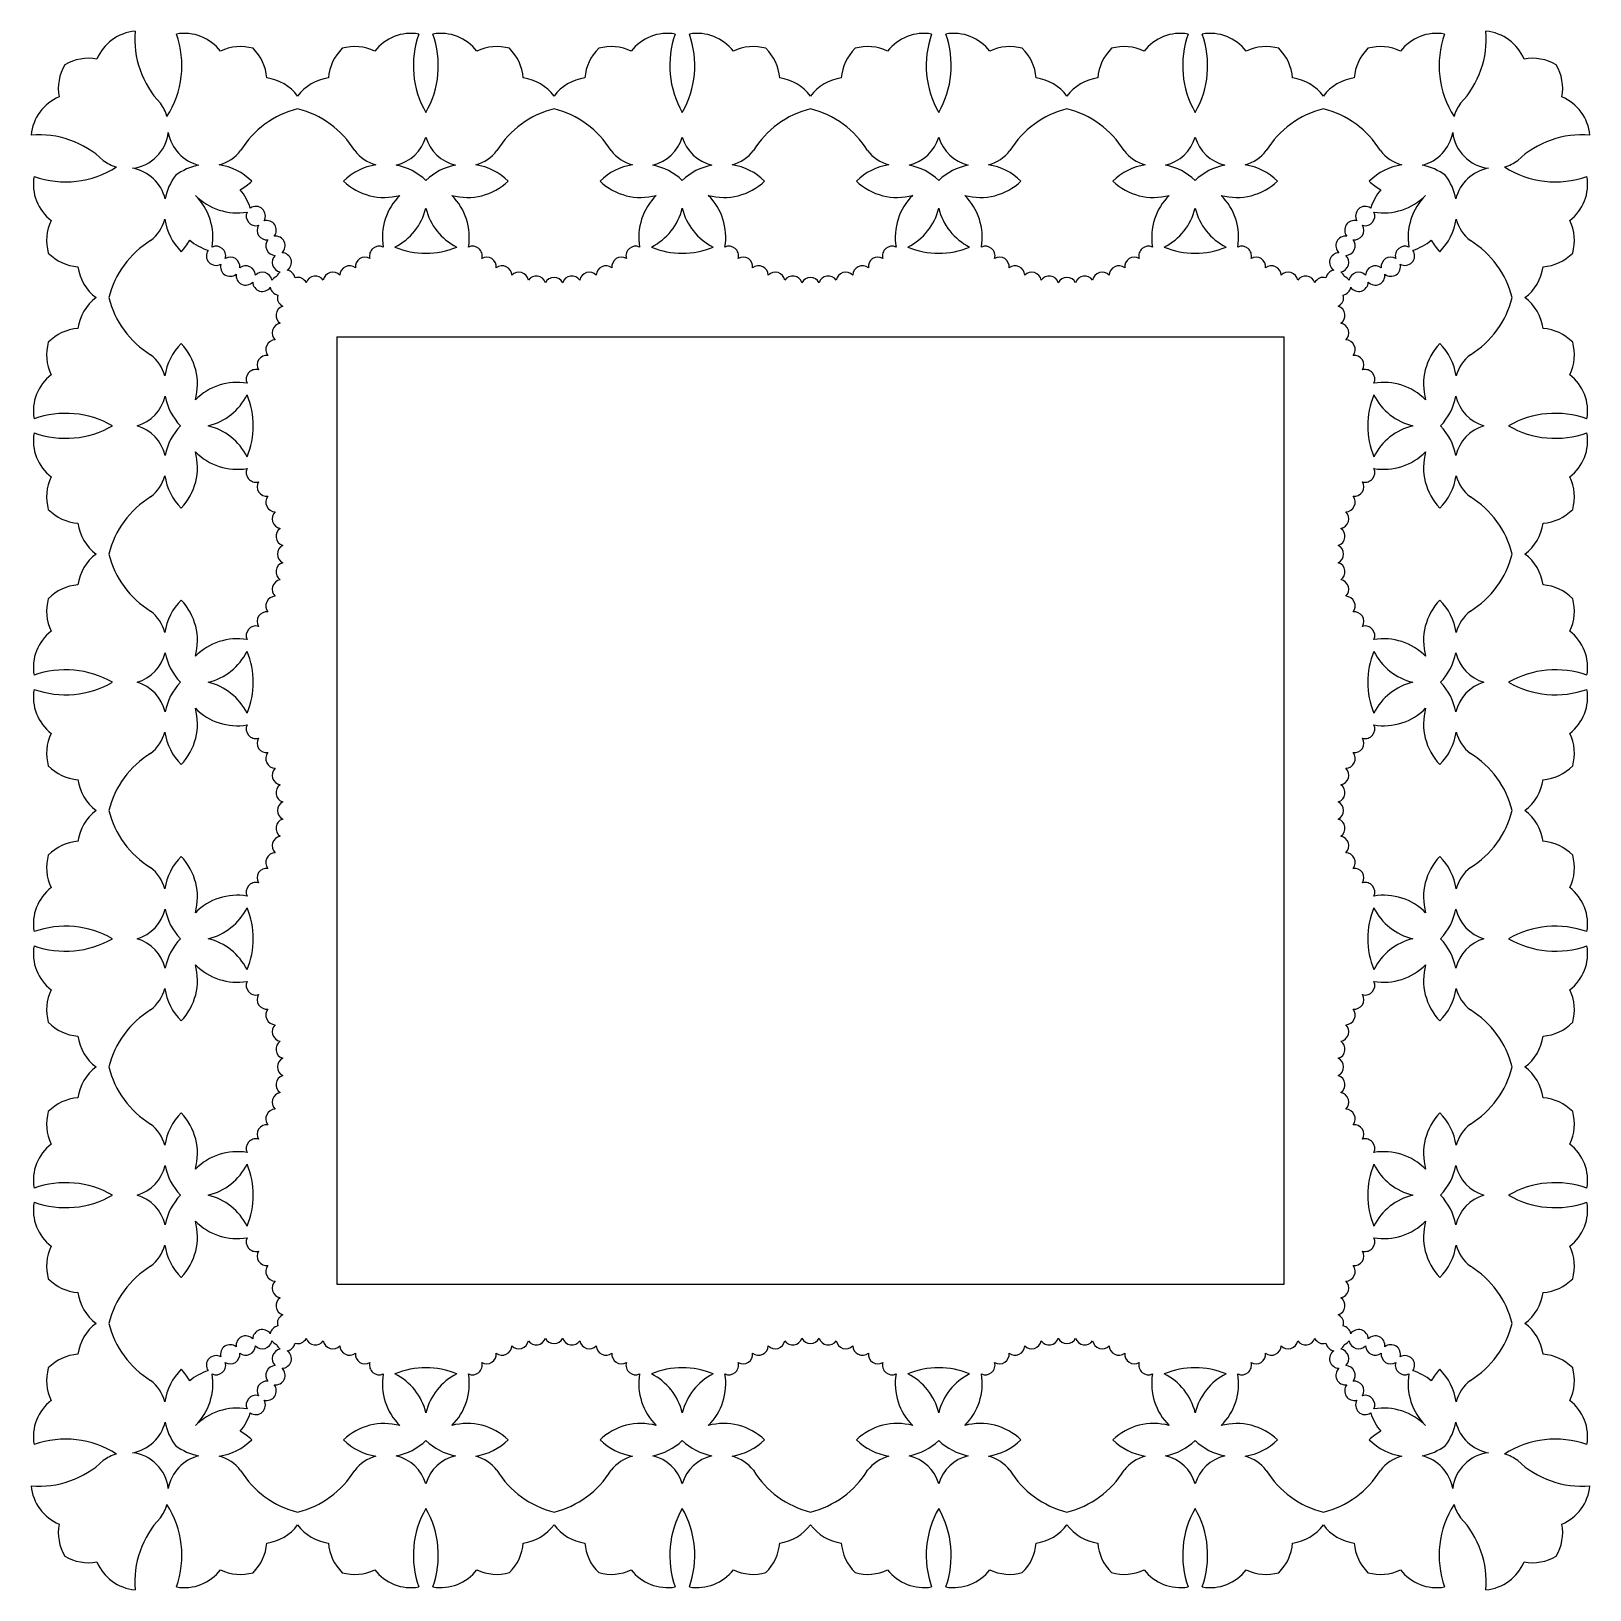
# Model space of a CAD drawing. Extents: x 204 to 370, y 712 to 877.
import ezdxf

# ---------------------------------------------------------------- set-up
doc = ezdxf.new("R2010")
doc.units = 0
doc.layers.get('0').update_dxf_attribs({"linetype": 'CONTINUOUS'})

msp = doc.modelspace()

# ---------------------------------------------------------------- linework, layer by layer
for p, q in [((236.860491, 844.756459), (337.375561, 844.756459)), ((236.860491, 844.756459), (236.860491, 744.241389)), ((337.375561, 744.241389), (337.375561, 844.756459)), ((236.860491, 744.241389), (337.375561, 744.241389))]:
    msp.add_line(p, q)
for centre, radius, start, end in [((215.889505, 872.349521), 4.866577, 95.28949, 157.40051), ((225.438906, 876.409621), 10.028869, 175.506319, 223.240927), ((210.386264, 873.547621), 10.028869, 327.370557, 19.493681), ((220.661107, 872.097432), 4.866577, 37.59949, 99.71051), ((244.727794, 872.097432), 4.866577, 80.28949, 142.40051), ((255.002638, 873.547621), 10.028869, 160.506319, 209.804743), ((237.598051, 873.547621), 10.028869, 330.195257, 19.493681), ((247.872895, 872.097432), 4.866577, 37.59949, 99.71051), ((271.939582, 872.097432), 4.866577, 80.28949, 142.40051), ((282.214425, 873.547621), 10.028869, 160.506319, 209.804743), ((264.809839, 873.547621), 10.028869, 330.195257, 19.493681), ((275.084682, 872.097432), 4.866577, 37.59949, 99.71051), ((299.151369, 872.097432), 4.866577, 80.28949, 142.40051), ((309.426213, 873.547621), 10.028869, 160.506319, 209.804743), ((292.021626, 873.547621), 10.028869, 330.195257, 19.493681), ((302.29647, 872.097432), 4.866577, 37.59949, 99.71051), ((326.363157, 872.097432), 4.866577, 80.28949, 142.40051), ((336.638, 873.547621), 10.028869, 160.506319, 209.804743), ((319.233414, 873.547621), 10.028869, 330.195257, 19.493681), ((329.508257, 872.097432), 4.866577, 37.59949, 99.71051), ((353.574945, 872.097432), 4.866577, 80.28949, 142.40051), ((363.849788, 873.547621), 10.028869, 160.506319, 212.629443), ((348.797146, 876.409621), 10.028869, 316.759073, 4.493681), ((358.346546, 872.349521), 4.866577, 22.59949, 84.71051), ((226.631478, 870.69325), 4.866577, 74.1546, 115.825674), ((224.570218, 871.883319), 4.866577, 4.174326, 45.8454), ((240.818683, 871.883319), 4.866577, 134.1546, 175.825674), ((238.757424, 870.69325), 4.866577, 64.174326, 105.8454), ((253.843265, 870.69325), 4.866577, 74.1546, 115.825674), ((251.782006, 871.883319), 4.866577, 4.174326, 45.8454), ((268.030471, 871.883319), 4.866577, 134.1546, 175.825674), ((265.969211, 870.69325), 4.866577, 64.174326, 105.8454), ((281.055053, 870.69325), 4.866577, 74.1546, 115.825674), ((278.993793, 871.883319), 4.866577, 4.174326, 45.8454), ((295.242258, 871.883319), 4.866577, 134.1546, 175.825674), ((293.180999, 870.69325), 4.866577, 64.174326, 105.8454), ((308.26684, 870.69325), 4.866577, 74.1546, 115.825674), ((306.205581, 871.883319), 4.866577, 4.174326, 45.8454), ((322.454046, 871.883319), 4.866577, 134.1546, 175.825674), ((320.392787, 870.69325), 4.866577, 64.174326, 105.8454), ((335.478628, 870.69325), 4.866577, 74.1546, 115.825674), ((333.417369, 871.883319), 4.866577, 4.174326, 45.8454), ((349.665833, 871.883319), 4.866577, 134.1546, 175.825674), ((347.604574, 870.69325), 4.866577, 64.174326, 105.8454), ((212.169011, 871.130951), 4.866577, 149.1546, 190.825674), ((210.485999, 869.447939), 4.866577, 79.174326, 120.8454), ((363.750052, 869.447939), 4.866577, 59.1546, 100.825674), ((362.067041, 871.130951), 4.866577, 349.174326, 30.8454), ((228.771461, 867.414917), 4.866577, 36.282539, 82.40051), ((236.617441, 867.414917), 4.866577, 97.59949, 143.717461), ((255.983248, 867.414917), 4.866577, 36.282539, 82.40051), ((263.829228, 867.414917), 4.866577, 97.59949, 143.717461), ((283.195036, 867.414917), 4.866577, 36.282539, 82.40051), ((291.041016, 867.414917), 4.866577, 97.59949, 143.717461), ((310.406824, 867.414917), 4.866577, 36.282539, 82.40051), ((318.252803, 867.414917), 4.866577, 97.59949, 143.717461), ((337.618611, 867.414917), 4.866577, 36.282539, 82.40051), ((345.464591, 867.414917), 4.866577, 97.59949, 143.717461), ((209.267429, 865.727445), 4.866577, 112.59949, 174.71051), ((364.968622, 865.727445), 4.866577, 5.28949, 67.40051), ((214.678552, 866.938398), 4.324092, 16.134289, 36.974544), ((235.164783, 859.241736), 10.028869, 104.283478, 148.240927), ((230.224119, 859.241736), 10.028869, 31.759073, 75.74002), ((262.37657, 859.241736), 10.028869, 104.283478, 148.240927), ((257.435906, 859.241736), 10.028869, 31.759073, 75.74002), ((289.588358, 859.241736), 10.028869, 104.283478, 148.240927), ((284.647694, 859.241736), 10.028869, 31.759073, 75.74002), ((316.800145, 859.241736), 10.028869, 104.25998, 148.240927), ((311.859481, 859.241736), 10.028869, 31.759073, 75.74002), ((344.011933, 859.241736), 10.028869, 104.25998, 148.240927), ((339.071269, 859.241736), 10.028869, 31.759073, 75.716522), ((359.5575, 866.938398), 4.324092, 143.025456, 163.865711), ((205.207329, 856.178044), 10.028869, 46.759073, 94.493681), ((214.678552, 866.938398), 4.324092, 276.714939, 353.285061), ((223.2313, 867.184107), 4.324092, 190.006093, 256.536471), ((242.157601, 867.184107), 4.324092, 283.463529, 343.347603), ((250.443088, 867.184107), 4.324092, 196.652397, 256.536471), ((269.369389, 867.184107), 4.324092, 283.463529, 343.347603), ((277.654875, 867.184107), 4.324092, 196.652397, 256.536471), ((296.581176, 867.184107), 4.324092, 283.463529, 343.347603), ((304.866663, 867.184107), 4.324092, 196.652397, 256.536471), ((323.792964, 867.184107), 4.324092, 283.463529, 343.347603), ((332.07845, 867.184107), 4.324092, 196.652397, 256.536471), ((351.004752, 867.184107), 4.324092, 283.463529, 349.993907), ((359.5575, 866.938398), 4.324092, 186.714939, 263.285061), ((369.028722, 856.178044), 10.028869, 85.506319, 133.240927), ((214.678552, 866.938398), 4.324092, 233.025456, 253.865711), ((223.2313, 867.184107), 4.324092, 285.445106, 321.974544), ((242.157601, 867.184107), 4.324092, 218.025456, 254.554894), ((250.443088, 867.184107), 4.324092, 285.445106, 321.974544), ((269.369389, 867.184107), 4.324092, 218.025456, 254.554894), ((277.654875, 867.184107), 4.324092, 285.445106, 321.974544), ((296.581176, 867.184107), 4.324092, 218.025456, 254.554894), ((304.866663, 867.184107), 4.324092, 285.445106, 321.974544), ((323.792964, 867.184107), 4.324092, 218.025456, 254.554894), ((332.07845, 867.184107), 4.324092, 285.445106, 321.974544), ((351.004752, 867.184107), 4.324092, 218.025456, 254.554894), ((359.5575, 866.938398), 4.324092, 286.134289, 306.974544), ((209.519518, 860.955843), 4.866577, 170.28949, 232.40051), ((208.069329, 871.230686), 10.028869, 250.506319, 302.629443), ((214.432843, 858.38565), 4.324092, 13.463529, 79.993907), ((224.791088, 858.206512), 6.266227, 143.963092, 169.090823), ((223.410438, 856.825862), 6.266227, 100.909177, 126.036908), ((223.410438, 856.825862), 6.266227, 45.284385, 81.0724), ((241.978463, 856.825862), 6.266227, 98.9276, 134.715615), ((241.978463, 856.825862), 6.266227, 46.392824, 79.090823), ((250.622226, 856.825862), 6.266227, 100.909177, 133.607176), ((250.622226, 856.825862), 6.266227, 45.284385, 81.0724), ((269.190251, 856.825862), 6.266227, 98.9276, 134.715615), ((269.190251, 856.825862), 6.266227, 46.392824, 79.090823), ((277.834013, 856.825862), 6.266227, 100.909177, 133.607176), ((277.834013, 856.825862), 6.266227, 45.284385, 81.0724), ((296.402038, 856.825862), 6.266227, 98.9276, 134.715615), ((296.402038, 856.825862), 6.266227, 46.392824, 79.090823), ((305.045801, 856.825862), 6.266227, 100.909177, 133.607176), ((305.045801, 856.825862), 6.266227, 45.284385, 81.0724), ((323.613826, 856.825862), 6.266227, 98.9276, 134.715615), ((323.613826, 856.825862), 6.266227, 46.392824, 79.090823), ((332.257588, 856.825862), 6.266227, 100.909177, 133.607176), ((332.257588, 856.825862), 6.266227, 45.284385, 81.0724), ((350.825613, 856.825862), 6.266227, 98.9276, 134.715615), ((350.825613, 856.825862), 6.266227, 53.963092, 79.090823), ((349.444964, 858.206512), 6.266227, 10.909177, 36.036908), ((359.803209, 858.38565), 4.324092, 100.006093, 166.536471), ((366.166722, 871.230686), 10.028869, 237.370557, 289.493681), ((364.716534, 860.955843), 4.866577, 307.59949, 9.71051), ((223.497402, 865.815976), 6.266227, 299.719253, 313.607176), ((221.72802, 856.438049), 6.266227, 18.426821, 38.911381), ((241.8915, 865.815976), 6.266227, 226.392824, 285.284385), ((250.709189, 865.815976), 6.266227, 254.715615, 313.607176), ((269.103287, 865.815976), 6.266227, 226.392824, 285.284385), ((277.920977, 865.815976), 6.266227, 254.715615, 313.607176), ((296.315075, 865.815976), 6.266227, 226.392824, 285.284385), ((305.132764, 865.815976), 6.266227, 254.715615, 313.607176), ((323.526862, 865.815976), 6.266227, 226.392824, 285.284385), ((332.344552, 865.815976), 6.266227, 254.715615, 313.607176), ((350.73865, 865.815976), 6.266227, 226.392824, 240.280747), ((352.508031, 856.438049), 6.266227, 141.088619, 161.573179), ((226.29839, 864.180234), 6.266227, 224.715615, 279.417664), ((217.436716, 855.31856), 6.266227, 350.582336, 45.284385), ((228.256325, 857.578796), 1.022667, 329.871414, 124.780071), ((247.952186, 855.31856), 6.266227, 134.715615, 189.417664), ((240.21, 859.88893), 6.266227, 296.691477, 346.392824), ((252.390689, 859.88893), 6.266227, 193.607176, 243.308523), ((244.648503, 855.31856), 6.266227, 350.582336, 45.284385), ((275.163973, 855.31856), 6.266227, 134.715615, 189.417664), ((267.421788, 859.88893), 6.266227, 296.691477, 346.392824), ((279.602476, 859.88893), 6.266227, 193.607176, 243.308523), ((271.860291, 855.31856), 6.266227, 350.582336, 45.284385), ((302.375761, 855.31856), 6.266227, 134.715615, 189.417664), ((294.633575, 859.88893), 6.266227, 296.691477, 346.392824), ((306.814264, 859.88893), 6.266227, 193.607176, 243.308523), ((299.072078, 855.31856), 6.266227, 350.582336, 45.284385), ((329.587548, 855.31856), 6.266227, 134.715615, 189.417664), ((321.845363, 859.88893), 6.266227, 296.691477, 346.392824), ((334.026051, 859.88893), 6.266227, 193.607176, 243.308523), ((326.283866, 855.31856), 6.266227, 350.582336, 45.284385), ((345.979727, 857.578796), 1.022667, 55.219929, 210.128586), ((347.937661, 864.180234), 6.266227, 260.582336, 315.284385), ((356.799336, 855.31856), 6.266227, 134.715615, 189.417664), ((210.9237, 854.985473), 4.866577, 154.174326, 195.8454), ((214.432843, 858.38565), 4.324092, 308.025456, 344.554894), ((224.791088, 858.206512), 6.266227, 188.9276, 224.715615), ((228.256325, 857.578796), 1.022667, 155.772105, 285.477423), ((229.413738, 856.079896), 1.022667, 321.499321, 105.477423), ((344.822314, 856.079896), 1.022667, 74.522577, 218.500679), ((345.979727, 857.578796), 1.022667, 254.522577, 24.227895), ((349.444964, 858.206512), 6.266227, 315.284385, 351.0724), ((359.803209, 858.38565), 4.324092, 195.445106, 231.974544), ((363.312352, 854.985473), 4.866577, 344.1546, 25.825674), ((229.413738, 856.079896), 1.022667, 149.871414, 277.10533), ((230.340575, 854.428448), 1.022667, 313.127228, 97.10533), ((343.895477, 854.428448), 1.022667, 82.89467, 226.872772), ((344.822314, 856.079896), 1.022667, 262.89467, 30.128586), ((209.733631, 857.046732), 4.866577, 224.1546, 265.825674), ((222.375214, 846.452167), 10.028869, 121.759073, 165.74002), ((215.800974, 858.119548), 6.266227, 316.392824, 330.280747), ((225.178901, 859.88893), 6.266227, 231.088619, 251.573179), ((224.038154, 853.360625), 1.022667, 145.219929, 300.128586), ((224.038154, 853.360625), 1.022667, 344.522577, 114.227895), ((230.340575, 854.428448), 1.022667, 141.499321, 268.733237), ((231.017083, 852.65965), 1.022667, 304.755135, 88.733237), ((241.350747, 853.360625), 1.022667, 65.772105, 195.477423), ((246.300344, 862.106132), 8.474363, 247.260904, 292.739096), ((251.249942, 853.360625), 1.022667, 344.522577, 114.227895), ((268.562535, 853.360625), 1.022667, 65.772105, 195.477423), ((273.512132, 862.106132), 8.474363, 247.260904, 292.739096), ((278.461729, 853.360625), 1.022667, 344.522577, 114.227895), ((295.774322, 853.360625), 1.022667, 65.772105, 195.477423), ((300.72392, 862.106132), 8.474363, 247.260904, 292.739096), ((305.673517, 853.360625), 1.022667, 344.522577, 114.227895), ((322.98611, 853.360625), 1.022667, 65.772105, 195.477423), ((327.935707, 862.106132), 8.474363, 247.260904, 292.739096), ((332.885304, 853.360625), 1.022667, 344.522577, 114.227895), ((343.218969, 852.65965), 1.022667, 91.266763, 235.244865), ((343.895477, 854.428448), 1.022667, 271.266763, 38.500679), ((350.197897, 853.360625), 1.022667, 65.772105, 195.477423), ((350.197897, 853.360625), 1.022667, 239.871414, 34.780071), ((349.057151, 859.88893), 6.266227, 288.426821, 308.911381), ((358.435078, 858.119548), 6.266227, 209.719253, 223.607176), ((351.860838, 846.452167), 10.028869, 14.25998, 58.240927), ((364.50242, 857.046732), 4.866577, 274.174326, 315.8454), ((214.202033, 852.845489), 4.866577, 187.59949, 233.717461), ((225.537054, 852.203212), 1.022667, 164.522577, 308.500679), ((225.537054, 852.203212), 1.022667, 352.89467, 120.128586), ((227.188502, 851.276375), 1.022667, 1.266763, 128.500679), ((231.017083, 852.65965), 1.022667, 133.127228, 260.361144), ((231.428842, 850.811202), 1.022667, 12.742088, 80.361144), ((238.200399, 851.276375), 1.022667, 51.499321, 178.733237), ((239.851847, 852.203212), 1.022667, 59.871414, 187.10533), ((252.748842, 852.203212), 1.022667, 352.89467, 120.128586), ((254.40029, 851.276375), 1.022667, 1.266763, 128.500679), ((265.412187, 851.276375), 1.022667, 51.499321, 178.733237), ((267.063634, 852.203212), 1.022667, 59.871414, 187.10533), ((279.96063, 852.203212), 1.022667, 352.89467, 120.128586), ((281.612077, 851.276375), 1.022667, 1.266763, 128.500679), ((292.623974, 851.276375), 1.022667, 51.499321, 178.733237), ((294.275422, 852.203212), 1.022667, 59.871414, 187.10533), ((307.172417, 852.203212), 1.022667, 352.89467, 120.128586), ((308.823865, 851.276375), 1.022667, 1.266763, 128.500679), ((319.835762, 851.276375), 1.022667, 51.499321, 178.733237), ((321.48721, 852.203212), 1.022667, 59.871414, 187.10533), ((334.384205, 852.203212), 1.022667, 352.89467, 120.128586), ((336.035652, 851.276375), 1.022667, 1.266763, 128.500679), ((342.807209, 850.811202), 1.022667, 99.638856, 167.257912), ((343.218969, 852.65965), 1.022667, 279.638856, 46.872772), ((347.047549, 851.276375), 1.022667, 51.499321, 178.733237), ((348.698997, 852.203212), 1.022667, 59.871414, 187.10533), ((348.698997, 852.203212), 1.022667, 231.499321, 15.477423), ((360.034019, 852.845489), 4.866577, 306.282539, 352.40051), ((227.188502, 851.276375), 1.022667, 172.89467, 316.872772), ((228.9573, 850.599867), 1.022667, 181.266763, 325.244865), ((228.9573, 850.599867), 1.022667, 9.638856, 136.872772), ((230.805748, 850.188108), 1.022667, 109.479838, 145.244865), ((231.428842, 850.811202), 1.022667, 124.755135, 160.520162), ((232.694451, 850.049873), 1.022667, 26.383042, 105.199705), ((234.583153, 850.188108), 1.022667, 34.755135, 161.989051), ((236.431602, 850.599867), 1.022667, 43.127228, 170.361144), ((256.169087, 850.599867), 1.022667, 9.638856, 136.872772), ((258.017535, 850.188108), 1.022667, 18.010949, 145.244865), ((259.906238, 850.049873), 1.022667, 26.383042, 153.616958), ((261.794941, 850.188108), 1.022667, 34.755135, 161.989051), ((263.643389, 850.599867), 1.022667, 43.127228, 170.361144), ((283.380875, 850.599867), 1.022667, 9.638856, 136.872772), ((285.229323, 850.188108), 1.022667, 18.010949, 145.244865), ((287.118026, 850.049873), 1.022667, 26.383042, 153.616958), ((289.006729, 850.188108), 1.022667, 34.755135, 161.989051), ((290.855177, 850.599867), 1.022667, 43.127228, 170.361144), ((310.592662, 850.599867), 1.022667, 9.638856, 136.872772), ((312.441111, 850.188108), 1.022667, 18.010949, 145.244865), ((314.329813, 850.049873), 1.022667, 26.383042, 153.616958), ((316.218516, 850.188108), 1.022667, 34.755135, 161.989051), ((318.066964, 850.599867), 1.022667, 43.127228, 170.361144), ((337.80445, 850.599867), 1.022667, 9.638856, 136.872772), ((339.652898, 850.188108), 1.022667, 18.010949, 145.244865), ((341.541601, 850.049873), 1.022667, 74.800295, 153.616958), ((342.807209, 850.811202), 1.022667, 19.479838, 55.244865), ((343.430304, 850.188108), 1.022667, 34.755135, 70.520162), ((345.278752, 850.599867), 1.022667, 43.127228, 170.361144), ((345.278752, 850.599867), 1.022667, 214.755135, 358.733237), ((347.047549, 851.276375), 1.022667, 223.127228, 7.10533), ((214.202033, 844.999509), 4.866577, 126.282539, 172.40051), ((222.375214, 851.392831), 10.028869, 194.283478, 238.240927), ((230.805748, 850.188108), 1.022667, 189.638856, 257.257912), ((231.567077, 848.922499), 1.022667, 164.800295, 243.616958), ((342.668974, 848.922499), 1.022667, 296.383042, 15.199705), ((343.430304, 850.188108), 1.022667, 282.742088, 350.361144), ((351.860838, 851.392831), 10.028869, 301.759073, 345.716522), ((360.034019, 844.999509), 4.866577, 7.59949, 53.717461), ((231.428842, 847.033797), 1.022667, 108.010949, 235.244865), ((342.807209, 847.033797), 1.022667, 304.755135, 71.989051), ((209.733631, 840.798267), 4.866577, 94.174326, 135.8454), ((231.017083, 845.185348), 1.022667, 99.638856, 226.872772), ((343.218969, 845.185348), 1.022667, 313.127228, 80.361144), ((364.50242, 840.798267), 4.866577, 44.1546, 85.825674), ((210.9237, 842.859526), 4.866577, 164.1546, 205.825674), ((224.791088, 839.638487), 6.266227, 135.284385, 171.0724), ((215.800974, 839.72545), 6.266227, 344.715615, 43.607176), ((230.340575, 843.416551), 1.022667, 91.266763, 218.500679), ((343.895477, 843.416551), 1.022667, 321.499321, 88.733237), ((358.435078, 839.72545), 6.266227, 136.392824, 195.284385), ((349.444964, 839.638487), 6.266227, 8.9276, 44.715615), ((363.312352, 842.859526), 4.866577, 334.174326, 15.8454), ((214.432843, 839.459349), 4.324092, 15.445106, 51.974544), ((229.413738, 841.765103), 1.022667, 82.89467, 210.128586), ((344.822314, 841.765103), 1.022667, 329.871414, 97.10533), ((359.803209, 839.459349), 4.324092, 128.025456, 164.554894), ((209.519518, 836.889156), 4.866577, 127.59949, 189.71051), ((228.256325, 840.266203), 1.022667, 74.522577, 204.227895), ((345.979727, 840.266203), 1.022667, 335.772105, 105.477423), ((364.716534, 836.889156), 4.866577, 350.28949, 52.40051), ((226.29839, 833.664764), 6.266227, 80.582336, 135.284385), ((221.72802, 841.40695), 6.266227, 283.607176, 333.308523), ((219.510818, 835.316606), 8.474363, 337.260904, 22.739096), ((354.717261, 835.316606), 8.474363, 157.260904, 202.739096), ((352.500059, 841.40695), 6.266227, 206.691477, 256.392824), ((347.937661, 833.664764), 6.266227, 44.715615, 99.417664), ((214.432843, 839.459349), 4.324092, 286.652397, 346.536471), ((224.791088, 839.638487), 6.266227, 190.909177, 223.607176), ((349.444964, 839.638487), 6.266227, 316.392824, 349.090823), ((359.803209, 839.459349), 4.324092, 193.463529, 253.347603), ((208.069329, 826.614312), 10.028869, 60.195257, 109.493681), ((208.069329, 844.018899), 10.028869, 250.506319, 299.804743), ((214.432843, 831.173862), 4.324092, 13.463529, 73.347603), ((224.791088, 830.994724), 6.266227, 136.392824, 169.090823), ((221.72802, 829.226261), 6.266227, 26.691477, 76.392824), ((352.500059, 829.226261), 6.266227, 103.607176, 153.308523), ((349.444964, 830.994724), 6.266227, 10.909177, 43.607176), ((359.803209, 831.173862), 4.324092, 106.652397, 166.536471), ((366.166722, 826.614312), 10.028869, 70.506319, 119.804743), ((366.166722, 844.018899), 10.028869, 240.195257, 289.493681), ((209.519518, 833.744055), 4.866577, 170.28949, 232.40051), ((364.716534, 833.744055), 4.866577, 307.59949, 9.71051), ((215.800974, 830.907761), 6.266227, 316.392824, 15.284385), ((226.29839, 836.968447), 6.266227, 224.715615, 279.417664), ((347.937661, 836.968447), 6.266227, 260.582336, 315.284385), ((358.435078, 830.907761), 6.266227, 164.715615, 223.607176), ((228.256325, 830.367008), 1.022667, 155.772105, 285.477423), ((345.979727, 830.367008), 1.022667, 254.522577, 24.227895), ((210.9237, 827.773685), 4.866577, 154.174326, 195.8454), ((214.432843, 831.173862), 4.324092, 308.025456, 344.554894), ((224.791088, 830.994724), 6.266227, 188.9276, 224.715615), ((229.413738, 828.868108), 1.022667, 149.871414, 277.10533), ((344.822314, 828.868108), 1.022667, 262.89467, 30.128586), ((349.444964, 830.994724), 6.266227, 315.284385, 351.0724), ((359.803209, 831.173862), 4.324092, 195.445106, 231.974544), ((363.312352, 827.773685), 4.866577, 344.1546, 25.825674), ((222.375214, 819.24038), 10.028869, 121.759073, 165.716522), ((230.340575, 827.21666), 1.022667, 141.499321, 268.733237), ((343.895477, 827.21666), 1.022667, 271.266763, 38.500679), ((351.860838, 819.24038), 10.028869, 14.283478, 58.240927), ((209.733631, 829.834944), 4.866577, 224.1546, 265.825674), ((231.017083, 825.447863), 1.022667, 133.127228, 260.361144), ((343.218969, 825.447863), 1.022667, 279.638856, 46.872772), ((364.50242, 829.834944), 4.866577, 274.174326, 315.8454), ((214.202033, 825.633702), 4.866577, 187.59949, 233.717461), ((231.428842, 823.599415), 1.022667, 124.755135, 251.989051), ((342.807209, 823.599415), 1.022667, 288.010949, 55.244865), ((360.034019, 825.633702), 4.866577, 306.282539, 352.40051), ((231.567077, 821.710712), 1.022667, 116.383042, 243.616958), ((342.668974, 821.710712), 1.022667, 296.383042, 63.616958), ((214.202033, 817.787722), 4.866577, 126.282539, 172.40051), ((222.375214, 824.181044), 10.028869, 194.25998, 238.240927), ((231.428842, 819.822009), 1.022667, 108.010949, 235.244865), ((342.807209, 819.822009), 1.022667, 304.755135, 71.989051), ((351.860838, 824.181044), 10.028869, 301.759073, 345.74002), ((360.034019, 817.787722), 4.866577, 7.59949, 53.717461), ((231.017083, 817.973561), 1.022667, 99.638856, 226.872772), ((343.218969, 817.973561), 1.022667, 313.127228, 80.361144), ((209.733631, 813.586479), 4.866577, 94.174326, 135.8454), ((230.340575, 816.204763), 1.022667, 91.266763, 218.500679), ((343.895477, 816.204763), 1.022667, 321.499321, 88.733237), ((364.50242, 813.586479), 4.866577, 44.1546, 85.825674), ((210.9237, 815.647739), 4.866577, 164.1546, 205.825674), ((214.432843, 812.247561), 4.324092, 15.445106, 51.974544), ((224.791088, 812.426699), 6.266227, 135.284385, 171.0724), ((215.800974, 812.513663), 6.266227, 344.715615, 43.607176), ((229.413738, 814.553316), 1.022667, 82.89467, 210.128586), ((344.822314, 814.553316), 1.022667, 329.871414, 97.10533), ((358.435078, 812.513663), 6.266227, 136.392824, 195.284385), ((349.444964, 812.426699), 6.266227, 8.9276, 44.715615), ((359.803209, 812.247561), 4.324092, 128.025456, 164.554894), ((363.312352, 815.647739), 4.866577, 334.174326, 15.8454), ((228.256325, 813.054415), 1.022667, 74.522577, 204.227895), ((345.979727, 813.054415), 1.022667, 335.772105, 105.477423), ((209.519518, 809.677368), 4.866577, 127.59949, 189.71051), ((226.29839, 806.452977), 6.266227, 80.582336, 135.284385), ((347.937661, 806.452977), 6.266227, 44.715615, 99.417664), ((364.716534, 809.677368), 4.866577, 350.28949, 52.40051), ((214.432843, 812.247561), 4.324092, 286.652397, 346.536471), ((224.791088, 812.426699), 6.266227, 190.909177, 223.607176), ((221.72802, 814.195162), 6.266227, 283.607176, 333.308523), ((219.510818, 808.104818), 8.474363, 337.260904, 22.739096), ((354.717261, 808.104818), 8.474363, 157.260904, 202.739096), ((352.500059, 814.195162), 6.266227, 206.691477, 256.392824), ((349.444964, 812.426699), 6.266227, 316.392824, 349.090823), ((359.803209, 812.247561), 4.324092, 193.463529, 253.347603), ((208.069329, 799.402525), 10.028869, 60.195257, 109.493681), ((366.166722, 799.402525), 10.028869, 70.506319, 119.804743), ((209.519518, 806.532268), 4.866577, 170.28949, 232.40051), ((208.069329, 816.807111), 10.028869, 250.506319, 299.804743), ((214.432843, 803.962075), 4.324092, 13.463529, 73.347603), ((224.791088, 803.782937), 6.266227, 136.392824, 169.090823), ((221.72802, 802.014474), 6.266227, 26.691477, 76.392824), ((352.500059, 802.014474), 6.266227, 103.607176, 153.308523), ((349.444964, 803.782937), 6.266227, 10.909177, 43.607176), ((359.803209, 803.962075), 4.324092, 106.652397, 166.536471), ((366.166722, 816.807111), 10.028869, 240.195257, 289.493681), ((364.716534, 806.532268), 4.866577, 307.59949, 9.71051), ((215.800974, 803.695973), 6.266227, 316.392824, 15.284385), ((226.29839, 809.756659), 6.266227, 224.715615, 279.417664), ((347.937661, 809.756659), 6.266227, 260.582336, 315.284385), ((358.435078, 803.695973), 6.266227, 164.715615, 223.607176), ((210.9237, 800.561897), 4.866577, 154.174326, 195.8454), ((214.432843, 803.962075), 4.324092, 308.025456, 344.554894), ((224.791088, 803.782937), 6.266227, 188.9276, 224.715615), ((228.256325, 803.155221), 1.022667, 155.772105, 285.477423), ((229.413738, 801.65632), 1.022667, 149.871414, 277.10533), ((344.822314, 801.65632), 1.022667, 262.89467, 30.128586), ((345.979727, 803.155221), 1.022667, 254.522577, 24.227895), ((349.444964, 803.782937), 6.266227, 315.284385, 351.0724), ((359.803209, 803.962075), 4.324092, 195.445106, 231.974544), ((363.312352, 800.561897), 4.866577, 344.1546, 25.825674), ((222.375214, 792.028592), 10.028869, 121.759073, 165.716522), ((230.340575, 800.004873), 1.022667, 141.499321, 268.733237), ((343.895477, 800.004873), 1.022667, 271.266763, 38.500679), ((351.860838, 792.028592), 10.028869, 14.283478, 58.240927), ((209.733631, 802.623157), 4.866577, 224.1546, 265.825674), ((231.017083, 798.236075), 1.022667, 133.127228, 260.361144), ((343.218969, 798.236075), 1.022667, 279.638856, 46.872772), ((364.50242, 802.623157), 4.866577, 274.174326, 315.8454), ((214.202033, 798.421914), 4.866577, 187.59949, 233.717461), ((231.428842, 796.387627), 1.022667, 124.755135, 251.989051), ((342.807209, 796.387627), 1.022667, 288.010949, 55.244865), ((360.034019, 798.421914), 4.866577, 306.282539, 352.40051), ((214.202033, 790.575934), 4.866577, 126.282539, 172.40051), ((222.375214, 796.969256), 10.028869, 194.25998, 238.240927), ((231.567077, 794.498924), 1.022667, 116.383042, 243.616958), ((342.668974, 794.498924), 1.022667, 296.383042, 63.616958), ((351.860838, 796.969256), 10.028869, 301.759073, 345.74002), ((360.034019, 790.575934), 4.866577, 7.59949, 53.717461), ((231.428842, 792.610221), 1.022667, 108.010949, 235.244865), ((342.807209, 792.610221), 1.022667, 304.755135, 71.989051), ((209.733631, 786.374692), 4.866577, 94.174326, 135.8454), ((231.017083, 790.761773), 1.022667, 99.638856, 226.872772), ((343.218969, 790.761773), 1.022667, 313.127228, 80.361144), ((364.50242, 786.374692), 4.866577, 44.1546, 85.825674), ((210.9237, 788.435951), 4.866577, 164.1546, 205.825674), ((224.791088, 785.214912), 6.266227, 135.284385, 171.0724), ((215.800974, 785.301875), 6.266227, 344.715615, 43.607176), ((230.340575, 788.992976), 1.022667, 91.266763, 218.500679), ((343.895477, 788.992976), 1.022667, 321.499321, 88.733237), ((358.435078, 785.301875), 6.266227, 136.392824, 195.284385), ((349.444964, 785.214912), 6.266227, 8.9276, 44.715615), ((363.312352, 788.435951), 4.866577, 334.174326, 15.8454), ((214.432843, 785.035774), 4.324092, 15.445106, 51.974544), ((229.413738, 787.341528), 1.022667, 82.89467, 210.128586), ((344.822314, 787.341528), 1.022667, 329.871414, 97.10533), ((359.803209, 785.035774), 4.324092, 128.025456, 164.554894), ((209.519518, 782.465581), 4.866577, 127.59949, 189.71051), ((228.256325, 785.842628), 1.022667, 74.522577, 204.227895), ((345.979727, 785.842628), 1.022667, 335.772105, 105.477423), ((364.716534, 782.465581), 4.866577, 350.28949, 52.40051), ((214.432843, 785.035774), 4.324092, 286.652397, 346.536471), ((224.791088, 785.214912), 6.266227, 190.909177, 223.607176), ((226.29839, 779.241189), 6.266227, 80.582336, 135.284385), ((221.72802, 786.983375), 6.266227, 283.607176, 333.308523), ((219.510818, 780.89303), 8.474363, 337.260904, 22.739096), ((354.717261, 780.89303), 8.474363, 157.260904, 202.739096), ((352.500059, 786.983375), 6.266227, 206.691477, 256.392824), ((347.937661, 779.241189), 6.266227, 44.715615, 99.417664), ((349.444964, 785.214912), 6.266227, 316.392824, 349.090823), ((359.803209, 785.035774), 4.324092, 193.463529, 253.347603), ((208.069329, 772.190737), 10.028869, 60.195257, 109.493681), ((208.069329, 789.595324), 10.028869, 250.506319, 299.804743), ((214.432843, 776.750287), 4.324092, 13.463529, 73.347603), ((224.791088, 776.571149), 6.266227, 136.392824, 169.090823), ((221.72802, 774.802686), 6.266227, 26.691477, 76.392824), ((352.500059, 774.802686), 6.266227, 103.607176, 153.308523), ((349.444964, 776.571149), 6.266227, 10.909177, 43.607176), ((359.803209, 776.750287), 4.324092, 106.652397, 166.536471), ((366.166722, 772.190737), 10.028869, 70.506319, 119.804743), ((366.166722, 789.595324), 10.028869, 240.195257, 289.493681), ((209.519518, 779.32048), 4.866577, 170.28949, 232.40051), ((364.716534, 779.32048), 4.866577, 307.59949, 9.71051), ((215.800974, 776.484186), 6.266227, 316.392824, 15.284385), ((226.29839, 782.544872), 6.266227, 224.715615, 279.417664), ((347.937661, 782.544872), 6.266227, 260.582336, 315.284385), ((358.435078, 776.484186), 6.266227, 164.715615, 223.607176), ((228.256325, 775.943433), 1.022667, 155.772105, 285.477423), ((345.979727, 775.943433), 1.022667, 254.522577, 24.227895), ((210.9237, 773.35011), 4.866577, 154.174326, 195.8454), ((214.432843, 776.750287), 4.324092, 308.025456, 344.554894), ((224.791088, 776.571149), 6.266227, 188.9276, 224.715615), ((229.413738, 774.444533), 1.022667, 149.871414, 277.10533), ((344.822314, 774.444533), 1.022667, 262.89467, 30.128586), ((349.444964, 776.571149), 6.266227, 315.284385, 351.0724), ((359.803209, 776.750287), 4.324092, 195.445106, 231.974544), ((363.312352, 773.35011), 4.866577, 344.1546, 25.825674), ((222.375214, 764.816805), 10.028869, 121.759073, 165.74002), ((230.340575, 772.793085), 1.022667, 141.499321, 268.733237), ((343.895477, 772.793085), 1.022667, 271.266763, 38.500679), ((351.860838, 764.816805), 10.028869, 14.25998, 58.240927), ((209.733631, 775.411369), 4.866577, 224.1546, 265.825674), ((231.017083, 771.024288), 1.022667, 133.127228, 260.361144), ((343.218969, 771.024288), 1.022667, 279.638856, 46.872772), ((364.50242, 775.411369), 4.866577, 274.174326, 315.8454), ((214.202033, 771.210127), 4.866577, 187.59949, 233.717461), ((231.428842, 769.175839), 1.022667, 124.755135, 251.989051), ((342.807209, 769.175839), 1.022667, 288.010949, 55.244865), ((360.034019, 771.210127), 4.866577, 306.282539, 352.40051), ((231.567077, 767.287137), 1.022667, 116.383042, 243.616958), ((342.668974, 767.287137), 1.022667, 296.383042, 63.616958), ((214.202033, 763.364147), 4.866577, 126.282539, 172.40051), ((222.375214, 769.757469), 10.028869, 194.25998, 238.240927), ((231.428842, 765.398434), 1.022667, 108.010949, 235.244865), ((342.807209, 765.398434), 1.022667, 304.755135, 71.989051), ((351.860838, 769.757469), 10.028869, 301.759073, 345.74002), ((360.034019, 763.364147), 4.866577, 7.59949, 53.717461), ((231.017083, 763.549986), 1.022667, 99.638856, 226.872772), ((343.218969, 763.549986), 1.022667, 313.127228, 80.361144), ((210.9237, 761.224163), 4.866577, 164.1546, 205.825674), ((209.733631, 759.162904), 4.866577, 94.174326, 135.8454), ((230.340575, 761.781188), 1.022667, 91.266763, 218.500679), ((343.895477, 761.781188), 1.022667, 321.499321, 88.733237), ((364.50242, 759.162904), 4.866577, 44.1546, 85.825674), ((363.312352, 761.224163), 4.866577, 334.174326, 15.8454), ((214.432843, 757.823986), 4.324092, 15.445106, 51.974544), ((224.791088, 758.003124), 6.266227, 135.284385, 171.0724), ((215.800974, 758.090088), 6.266227, 344.715615, 43.607176), ((229.413738, 760.12974), 1.022667, 82.89467, 210.128586), ((344.822314, 760.12974), 1.022667, 329.871414, 97.10533), ((358.435078, 758.090088), 6.266227, 136.392824, 195.284385), ((349.444964, 758.003124), 6.266227, 8.9276, 44.715615), ((359.803209, 757.823986), 4.324092, 128.025456, 164.554894), ((228.256325, 758.63084), 1.022667, 74.522577, 204.227895), ((345.979727, 758.63084), 1.022667, 335.772105, 105.477423), ((209.519518, 755.253793), 4.866577, 127.59949, 189.71051), ((226.29839, 752.029402), 6.266227, 80.582336, 135.284385), ((347.937661, 752.029402), 6.266227, 44.715615, 99.417664), ((364.716534, 755.253793), 4.866577, 350.28949, 52.40051), ((214.432843, 757.823986), 4.324092, 286.652397, 346.536471), ((224.791088, 758.003124), 6.266227, 190.909177, 223.607176), ((221.72802, 759.771587), 6.266227, 283.607176, 333.308523), ((219.510818, 753.681243), 8.474363, 337.260904, 22.739096), ((354.717261, 753.681243), 8.474363, 157.260904, 202.739096), ((352.500059, 759.771587), 6.266227, 206.691477, 256.392824), ((349.444964, 758.003124), 6.266227, 316.392824, 349.090823), ((359.803209, 757.823986), 4.324092, 193.463529, 253.347603), ((208.069329, 744.97895), 10.028869, 60.195257, 109.493681), ((366.166722, 744.97895), 10.028869, 70.506319, 119.804743), ((209.519518, 752.108693), 4.866577, 170.28949, 232.40051), ((208.069329, 762.383536), 10.028869, 250.506319, 299.804743), ((214.432843, 749.5385), 4.324092, 13.463529, 73.347603), ((224.791088, 749.359362), 6.266227, 136.392824, 169.090823), ((221.72802, 747.590899), 6.266227, 26.691477, 76.392824), ((352.500059, 747.590899), 6.266227, 103.607176, 153.308523), ((349.444964, 749.359362), 6.266227, 10.909177, 43.607176), ((359.803209, 749.5385), 4.324092, 106.652397, 166.536471), ((366.166722, 762.383536), 10.028869, 240.195257, 289.493681), ((364.716534, 752.108693), 4.866577, 307.59949, 9.71051), ((215.800974, 749.272398), 6.266227, 316.392824, 15.284385), ((226.29839, 755.333084), 6.266227, 224.715615, 279.417664), ((347.937661, 755.333084), 6.266227, 260.582336, 315.284385), ((358.435078, 749.272398), 6.266227, 164.715615, 223.607176), ((210.9237, 746.138322), 4.866577, 154.174326, 195.8454), ((214.432843, 749.5385), 4.324092, 308.025456, 344.554894), ((224.791088, 749.359362), 6.266227, 188.9276, 224.715615), ((228.256325, 748.731646), 1.022667, 155.772105, 285.477423), ((229.413738, 747.232745), 1.022667, 149.871414, 277.10533), ((344.822314, 747.232745), 1.022667, 262.89467, 30.128586), ((345.979727, 748.731646), 1.022667, 254.522577, 24.227895), ((349.444964, 749.359362), 6.266227, 315.284385, 351.0724), ((359.803209, 749.5385), 4.324092, 195.445106, 231.974544), ((363.312352, 746.138322), 4.866577, 344.1546, 25.825674), ((222.375214, 737.605017), 10.028869, 121.759073, 165.716522), ((230.340575, 745.581298), 1.022667, 141.499321, 268.733237), ((343.895477, 745.581298), 1.022667, 271.266763, 38.500679), ((351.860838, 737.605017), 10.028869, 14.283478, 58.240927), ((209.733631, 748.199581), 4.866577, 224.1546, 265.825674), ((231.017083, 743.8125), 1.022667, 133.127228, 260.361144), ((343.218969, 743.8125), 1.022667, 279.638856, 46.872772), ((364.50242, 748.199581), 4.866577, 274.174326, 315.8454), ((214.202033, 743.998339), 4.866577, 187.59949, 233.717461), ((231.428842, 741.964052), 1.022667, 124.755135, 251.989051), ((342.807209, 741.964052), 1.022667, 288.010949, 55.244865), ((360.034019, 743.998339), 4.866577, 306.282539, 352.40051), ((231.567077, 740.075349), 1.022667, 116.383042, 195.199705), ((342.668974, 740.075349), 1.022667, 344.800295, 63.616958), ((214.202033, 736.152359), 4.866577, 126.282539, 172.40051), ((222.375214, 742.545681), 10.028869, 194.25998, 238.240927), ((228.9573, 738.397981), 1.022667, 34.755135, 178.733237), ((230.805748, 738.809741), 1.022667, 102.742088, 170.361144), ((343.430304, 738.809741), 1.022667, 9.638856, 77.257912), ((345.278752, 738.397981), 1.022667, 1.266763, 145.244865), ((351.860838, 742.545681), 10.028869, 301.759073, 345.74002), ((360.034019, 736.152359), 4.866577, 7.59949, 53.717461), ((225.537054, 736.794636), 1.022667, 51.499321, 195.477423), ((227.188502, 737.721473), 1.022667, 43.127228, 187.10533), ((227.188502, 737.721473), 1.022667, 231.499321, 358.733237), ((228.9573, 738.397981), 1.022667, 223.127228, 350.361144), ((230.805748, 738.809741), 1.022667, 214.755135, 250.520162), ((231.428842, 738.186646), 1.022667, 199.479838, 235.244865), ((231.428842, 738.186646), 1.022667, 279.638856, 347.257912), ((232.694451, 738.947976), 1.022667, 254.800295, 333.616958), ((234.583153, 738.809741), 1.022667, 198.010949, 325.244865), ((236.431602, 738.397981), 1.022667, 189.638856, 316.872772), ((238.200399, 737.721473), 1.022667, 181.266763, 308.500679), ((254.40029, 737.729446), 1.022667, 231.499321, 358.733237), ((256.169087, 738.405953), 1.022667, 223.127228, 350.361144), ((258.017535, 738.817713), 1.022667, 214.755135, 341.989051), ((259.906238, 738.955948), 1.022667, 206.383042, 333.616958), ((261.794941, 738.817713), 1.022667, 198.010949, 325.244865), ((263.643389, 738.405953), 1.022667, 189.638856, 316.872772), ((265.412187, 737.729446), 1.022667, 181.266763, 308.500679), ((281.612077, 737.729446), 1.022667, 231.499321, 358.733237), ((283.380875, 738.405953), 1.022667, 223.127228, 350.361144), ((285.229323, 738.817713), 1.022667, 214.755135, 341.989051), ((287.118026, 738.955948), 1.022667, 206.383042, 333.616958), ((289.006729, 738.817713), 1.022667, 198.010949, 325.244865), ((290.855177, 738.405953), 1.022667, 189.638856, 316.872772), ((292.623974, 737.729446), 1.022667, 181.266763, 308.500679), ((308.823865, 737.729446), 1.022667, 231.499321, 358.733237), ((310.592662, 738.405953), 1.022667, 223.127228, 350.361144), ((312.441111, 738.817713), 1.022667, 214.755135, 341.989051), ((314.329813, 738.955948), 1.022667, 206.383042, 333.616958), ((316.218516, 738.817713), 1.022667, 198.010949, 325.244865), ((318.066964, 738.405953), 1.022667, 189.638856, 316.872772), ((319.835762, 737.729446), 1.022667, 181.266763, 308.500679), ((336.035652, 737.721473), 1.022667, 231.499321, 358.733237), ((337.80445, 738.397981), 1.022667, 223.127228, 350.361144), ((339.652898, 738.809741), 1.022667, 214.755135, 341.989051), ((341.541601, 738.947976), 1.022667, 206.383042, 285.199705), ((342.807209, 738.186646), 1.022667, 192.742088, 260.361144), ((342.807209, 738.186646), 1.022667, 304.755135, 340.520162), ((343.430304, 738.809741), 1.022667, 289.479838, 325.244865), ((345.278752, 738.397981), 1.022667, 189.638856, 316.872772), ((347.047549, 737.721473), 1.022667, 181.266763, 308.500679), ((347.047549, 737.721473), 1.022667, 352.89467, 136.872772), ((348.698997, 736.794636), 1.022667, 344.522577, 128.500679), ((209.733631, 731.951117), 4.866577, 94.174326, 135.8454), ((224.038154, 735.637223), 1.022667, 59.871414, 214.780071), ((225.537054, 736.794636), 1.022667, 239.871414, 7.10533), ((231.017083, 736.338198), 1.022667, 99.638856, 226.872772), ((231.017083, 736.338198), 1.022667, 271.266763, 55.244865), ((239.851847, 736.794636), 1.022667, 172.89467, 300.128586), ((252.748842, 736.802608), 1.022667, 239.871414, 7.10533), ((267.063634, 736.802608), 1.022667, 172.89467, 300.128586), ((279.96063, 736.802608), 1.022667, 239.871414, 7.10533), ((294.275422, 736.802608), 1.022667, 172.89467, 300.128586), ((307.172417, 736.802608), 1.022667, 239.871414, 7.10533), ((321.48721, 736.802608), 1.022667, 172.89467, 300.128586), ((334.384205, 736.794636), 1.022667, 239.871414, 7.10533), ((343.218969, 736.338198), 1.022667, 124.755135, 268.733237), ((343.218969, 736.338198), 1.022667, 313.127228, 80.361144), ((348.698997, 736.794636), 1.022667, 172.89467, 300.128586), ((350.197897, 735.637223), 1.022667, 325.219929, 120.128586), ((364.50242, 731.951117), 4.866577, 44.1546, 85.825674), ((210.9237, 734.012376), 4.866577, 164.1546, 205.825674), ((224.791088, 730.791337), 6.266227, 135.284385, 171.0724), ((215.800974, 730.8783), 6.266227, 29.719253, 43.607176), ((225.178901, 729.108919), 6.266227, 108.426821, 128.911381), ((217.436716, 733.679289), 6.266227, 314.715615, 9.417664), ((224.038154, 735.637223), 1.022667, 245.772105, 15.477423), ((230.340575, 734.569401), 1.022667, 91.266763, 218.500679), ((230.340575, 734.569401), 1.022667, 262.89467, 46.872772), ((241.350747, 735.637223), 1.022667, 164.522577, 294.227895), ((247.952186, 733.679289), 6.266227, 170.582336, 225.284385), ((246.303963, 726.893518), 8.474363, 67.263971, 112.742164), ((240.213501, 729.110394), 6.266227, 13.610243, 63.31159), ((252.394189, 729.111046), 6.266227, 116.694544, 166.395891), ((244.648503, 733.687261), 6.266227, 314.715615, 9.417664), ((251.249942, 735.645195), 1.022667, 245.772105, 15.477423), ((268.562535, 735.645195), 1.022667, 164.522577, 294.227895), ((275.163973, 733.687261), 6.266227, 170.582336, 225.284385), ((267.425288, 729.111851), 6.266227, 13.610243, 63.31159), ((273.515751, 726.894974), 8.474363, 67.263971, 112.742164), ((279.605976, 729.112503), 6.266227, 116.694544, 166.395891), ((271.860291, 733.687261), 6.266227, 314.715615, 9.417664), ((278.461729, 735.645195), 1.022667, 245.772105, 15.477423), ((295.774322, 735.645195), 1.022667, 164.522577, 294.227895), ((302.375761, 733.687261), 6.266227, 170.582336, 225.284385), ((294.637076, 729.113307), 6.266227, 13.610243, 63.31159), ((300.727539, 726.896431), 8.474363, 67.263971, 112.742164), ((306.817764, 729.113959), 6.266227, 116.694544, 166.395891), ((299.072078, 733.687261), 6.266227, 314.715615, 9.417664), ((305.673517, 735.645195), 1.022667, 245.772105, 15.477423), ((322.98611, 735.645195), 1.022667, 164.522577, 294.227895), ((329.587548, 733.687261), 6.266227, 170.582336, 225.284385), ((321.848863, 729.114764), 6.266227, 13.610243, 63.31159), ((327.939326, 726.897888), 8.474363, 67.263971, 112.742164), ((334.029552, 729.115416), 6.266227, 116.694544, 166.395891), ((326.283866, 733.679289), 6.266227, 314.715615, 9.417664), ((332.885304, 735.637223), 1.022667, 245.772105, 15.477423), ((343.895477, 734.569401), 1.022667, 133.127228, 277.10533), ((343.895477, 734.569401), 1.022667, 321.499321, 88.733237), ((350.197897, 735.637223), 1.022667, 164.522577, 294.227895), ((356.799336, 733.679289), 6.266227, 170.582336, 225.284385), ((349.057151, 729.108919), 6.266227, 51.088619, 71.573179), ((358.435078, 730.8783), 6.266227, 136.392824, 150.280747), ((349.444964, 730.791337), 6.266227, 8.9276, 44.715615), ((363.312352, 734.012376), 4.866577, 334.174326, 15.8454), ((214.432843, 730.612198), 4.324092, 15.445106, 51.974544), ((229.413738, 732.917953), 1.022667, 82.89467, 210.128586), ((229.413738, 732.917953), 1.022667, 254.522577, 38.500679), ((344.822314, 732.917953), 1.022667, 141.499321, 285.477423), ((344.822314, 732.917953), 1.022667, 329.871414, 97.10533), ((359.803209, 730.612198), 4.324092, 128.025456, 164.554894), ((209.519518, 728.042005), 4.866577, 127.59949, 189.71051), ((226.29839, 724.817614), 6.266227, 80.582336, 135.284385), ((228.256325, 731.419053), 1.022667, 74.522577, 204.227895), ((228.256325, 731.419053), 1.022667, 235.219929, 30.128586), ((345.979727, 731.419053), 1.022667, 149.871414, 304.780071), ((345.979727, 731.419053), 1.022667, 335.772105, 105.477423), ((347.937661, 724.817614), 6.266227, 44.715615, 99.417664), ((364.716534, 728.042005), 4.866577, 350.28949, 52.40051), ((214.432843, 730.612198), 4.324092, 280.006093, 346.536471), ((224.791088, 730.791337), 6.266227, 190.909177, 216.036908), ((221.72802, 732.559799), 6.266227, 321.088619, 341.573179), ((241.8915, 723.181872), 6.266227, 74.715615, 133.607176), ((250.709189, 723.189844), 6.266227, 46.392824, 105.284385), ((269.103287, 723.189844), 6.266227, 74.715615, 133.607176), ((277.920977, 723.189844), 6.266227, 46.392824, 105.284385), ((296.315075, 723.189844), 6.266227, 74.715615, 133.607176), ((305.132764, 723.189844), 6.266227, 46.392824, 105.284385), ((323.526862, 723.189844), 6.266227, 74.715615, 133.607176), ((332.344552, 723.181872), 6.266227, 46.392824, 105.284385), ((352.508031, 732.559799), 6.266227, 198.426821, 218.911381), ((349.444964, 730.791337), 6.266227, 323.963092, 349.090823), ((359.803209, 730.612198), 4.324092, 193.463529, 259.993907), ((208.069329, 717.767162), 10.028869, 57.370557, 109.493681), ((223.497402, 723.181872), 6.266227, 46.392824, 60.280747), ((350.73865, 723.181872), 6.266227, 119.719253, 133.607176), ((366.166722, 717.767162), 10.028869, 70.506319, 122.629443), ((214.678552, 722.05945), 4.324092, 106.134289, 126.974544), ((214.678552, 722.05945), 4.324092, 6.714939, 83.285061), ((223.410438, 732.171986), 6.266227, 233.963092, 259.090823), ((223.410438, 732.171986), 6.266227, 278.9276, 314.715615), ((241.978463, 732.171986), 6.266227, 225.284385, 261.0724), ((241.978463, 732.171986), 6.266227, 280.909177, 313.607176), ((250.622226, 732.179959), 6.266227, 226.392824, 259.090823), ((250.622226, 732.179959), 6.266227, 278.9276, 314.715615), ((269.190251, 732.179959), 6.266227, 225.284385, 261.0724), ((269.190251, 732.179959), 6.266227, 280.909177, 313.607176), ((277.834013, 732.179959), 6.266227, 226.392824, 259.090823), ((277.834013, 732.179959), 6.266227, 278.9276, 314.715615), ((296.402038, 732.179959), 6.266227, 225.284385, 261.0724), ((296.402038, 732.179959), 6.266227, 280.909177, 313.607176), ((305.045801, 732.179959), 6.266227, 226.392824, 259.090823), ((305.045801, 732.179959), 6.266227, 278.9276, 314.715615), ((323.613826, 732.179959), 6.266227, 225.284385, 261.0724), ((323.613826, 732.179959), 6.266227, 280.909177, 313.607176), ((332.257588, 732.171986), 6.266227, 226.392824, 259.090823), ((332.257588, 732.171986), 6.266227, 278.9276, 314.715615), ((350.825613, 732.171986), 6.266227, 225.284385, 261.0724), ((350.825613, 732.171986), 6.266227, 280.909177, 306.036908), ((359.5575, 722.05945), 4.324092, 96.714939, 173.285061), ((359.5575, 722.05945), 4.324092, 53.025456, 73.865711), ((205.207329, 732.819804), 10.028869, 265.506319, 313.240927), ((223.2313, 721.813741), 4.324092, 103.463529, 169.993907), ((223.2313, 721.813741), 4.324092, 38.025456, 74.554894), ((235.164783, 729.756112), 10.028869, 211.759073, 255.716522), ((230.224119, 729.756112), 10.028869, 284.25998, 328.240927), ((242.157601, 721.813741), 4.324092, 105.445106, 141.974544), ((242.157601, 721.813741), 4.324092, 16.652397, 76.536471), ((250.443088, 721.821713), 4.324092, 103.463529, 163.347603), ((250.443088, 721.821713), 4.324092, 38.025456, 74.554894), ((262.37657, 729.764084), 10.028869, 211.759073, 255.716522), ((257.435906, 729.764084), 10.028869, 284.25998, 328.240927), ((269.369389, 721.821713), 4.324092, 105.445106, 141.974544), ((269.369389, 721.821713), 4.324092, 16.652397, 76.536471), ((277.654875, 721.821713), 4.324092, 103.463529, 163.347603), ((277.654875, 721.821713), 4.324092, 38.025456, 74.554894), ((289.588358, 729.764084), 10.028869, 211.759073, 255.716522), ((284.647694, 729.764084), 10.028869, 284.25998, 328.240927), ((296.581176, 721.821713), 4.324092, 105.445106, 141.974544), ((296.581176, 721.821713), 4.324092, 16.652397, 76.536471), ((304.866663, 721.821713), 4.324092, 103.463529, 163.347603), ((304.866663, 721.821713), 4.324092, 38.025456, 74.554894), ((316.800145, 729.764084), 10.028869, 211.759073, 255.74002), ((311.859481, 729.764084), 10.028869, 284.25998, 328.240927), ((323.792964, 721.821713), 4.324092, 105.445106, 141.974544), ((323.792964, 721.821713), 4.324092, 16.652397, 76.536471), ((332.07845, 721.813741), 4.324092, 103.463529, 163.347603), ((332.07845, 721.813741), 4.324092, 38.025456, 74.554894), ((344.011933, 729.756112), 10.028869, 211.759073, 255.74002), ((339.071269, 729.756112), 10.028869, 284.283478, 328.240927), ((351.004752, 721.813741), 4.324092, 105.445106, 141.974544), ((351.004752, 721.813741), 4.324092, 10.006093, 76.536471), ((369.028722, 732.819804), 10.028869, 226.759073, 274.493681), ((209.267429, 723.270404), 4.866577, 185.28949, 247.40051), ((364.968622, 723.270404), 4.866577, 292.59949, 354.71051), ((214.678552, 722.05945), 4.324092, 323.025456, 343.865711), ((210.386264, 715.450228), 10.028869, 340.506319, 32.629443), ((255.002638, 715.450228), 10.028869, 150.195257, 199.493681), ((237.598051, 715.4582), 10.028869, 340.506319, 29.804743), ((282.214425, 715.4582), 10.028869, 150.195257, 199.493681), ((264.809839, 715.4582), 10.028869, 340.506319, 29.804743), ((309.426213, 715.4582), 10.028869, 150.195257, 199.493681), ((292.021626, 715.4582), 10.028869, 340.506319, 29.804743), ((336.638, 715.4582), 10.028869, 150.195257, 199.493681), ((319.233414, 715.450228), 10.028869, 340.506319, 29.804743), ((363.849788, 715.450228), 10.028869, 147.370557, 199.493681), ((359.5575, 722.05945), 4.324092, 196.134289, 216.974544), ((212.169011, 717.866898), 4.866577, 169.174326, 210.8454), ((225.438906, 712.588228), 10.028869, 136.759073, 184.493681), ((228.771461, 721.582931), 4.866577, 277.59949, 323.717461), ((236.617441, 721.582931), 4.866577, 216.282539, 262.40051), ((255.983248, 721.590903), 4.866577, 277.59949, 323.717461), ((263.829228, 721.590903), 4.866577, 216.282539, 262.40051), ((283.195036, 721.590903), 4.866577, 277.59949, 323.717461), ((291.041016, 721.590903), 4.866577, 216.282539, 262.40051), ((310.406824, 721.590903), 4.866577, 277.59949, 323.717461), ((318.252803, 721.590903), 4.866577, 216.282539, 262.40051), ((337.618611, 721.582931), 4.866577, 277.59949, 323.717461), ((345.464591, 721.582931), 4.866577, 216.282539, 262.40051), ((348.797146, 712.588228), 10.028869, 355.506319, 43.240927), ((362.067041, 717.866898), 4.866577, 329.1546, 10.825674), ((224.570218, 717.11453), 4.866577, 314.1546, 355.825674), ((240.818683, 717.11453), 4.866577, 184.174326, 225.8454), ((251.782006, 717.122502), 4.866577, 314.1546, 355.825674), ((268.030471, 717.122502), 4.866577, 184.174326, 225.8454), ((278.993793, 717.122502), 4.866577, 314.1546, 355.825674), ((295.242258, 717.122502), 4.866577, 184.174326, 225.8454), ((306.205581, 717.122502), 4.866577, 314.1546, 355.825674), ((322.454046, 717.122502), 4.866577, 184.174326, 225.8454), ((333.417369, 717.11453), 4.866577, 314.1546, 355.825674), ((349.665833, 717.11453), 4.866577, 184.174326, 225.8454), ((210.485999, 719.549909), 4.866577, 239.1546, 280.825674), ((215.889505, 716.648328), 4.866577, 202.59949, 264.71051), ((358.346546, 716.648328), 4.866577, 275.28949, 337.40051), ((363.750052, 719.549909), 4.866577, 259.174326, 300.8454), ((220.661107, 716.900416), 4.866577, 260.28949, 322.40051), ((226.631478, 718.304598), 4.866577, 244.174326, 285.8454), ((238.757424, 718.304598), 4.866577, 254.1546, 295.825674), ((244.727794, 716.900416), 4.866577, 217.59949, 279.71051), ((247.872895, 716.908388), 4.866577, 260.28949, 322.40051), ((253.843265, 718.31257), 4.866577, 244.174326, 285.8454), ((265.969211, 718.31257), 4.866577, 254.1546, 295.825674), ((271.939582, 716.908388), 4.866577, 217.59949, 279.71051), ((275.084682, 716.908388), 4.866577, 260.28949, 322.40051), ((281.055053, 718.31257), 4.866577, 244.174326, 285.8454), ((293.180999, 718.31257), 4.866577, 254.1546, 295.825674), ((299.151369, 716.908388), 4.866577, 217.59949, 279.71051), ((302.29647, 716.908388), 4.866577, 260.28949, 322.40051), ((308.26684, 718.31257), 4.866577, 244.174326, 285.8454), ((320.392787, 718.31257), 4.866577, 254.1546, 295.825674), ((326.363157, 716.908388), 4.866577, 217.59949, 279.71051), ((329.508257, 716.900416), 4.866577, 260.28949, 322.40051), ((335.478628, 718.304598), 4.866577, 244.174326, 285.8454), ((347.604574, 718.304598), 4.866577, 254.1546, 295.825674), ((353.574945, 716.900416), 4.866577, 217.59949, 279.71051)]:
    msp.add_arc(centre, radius, start, end)

doc.saveas('drawing.dxf')
